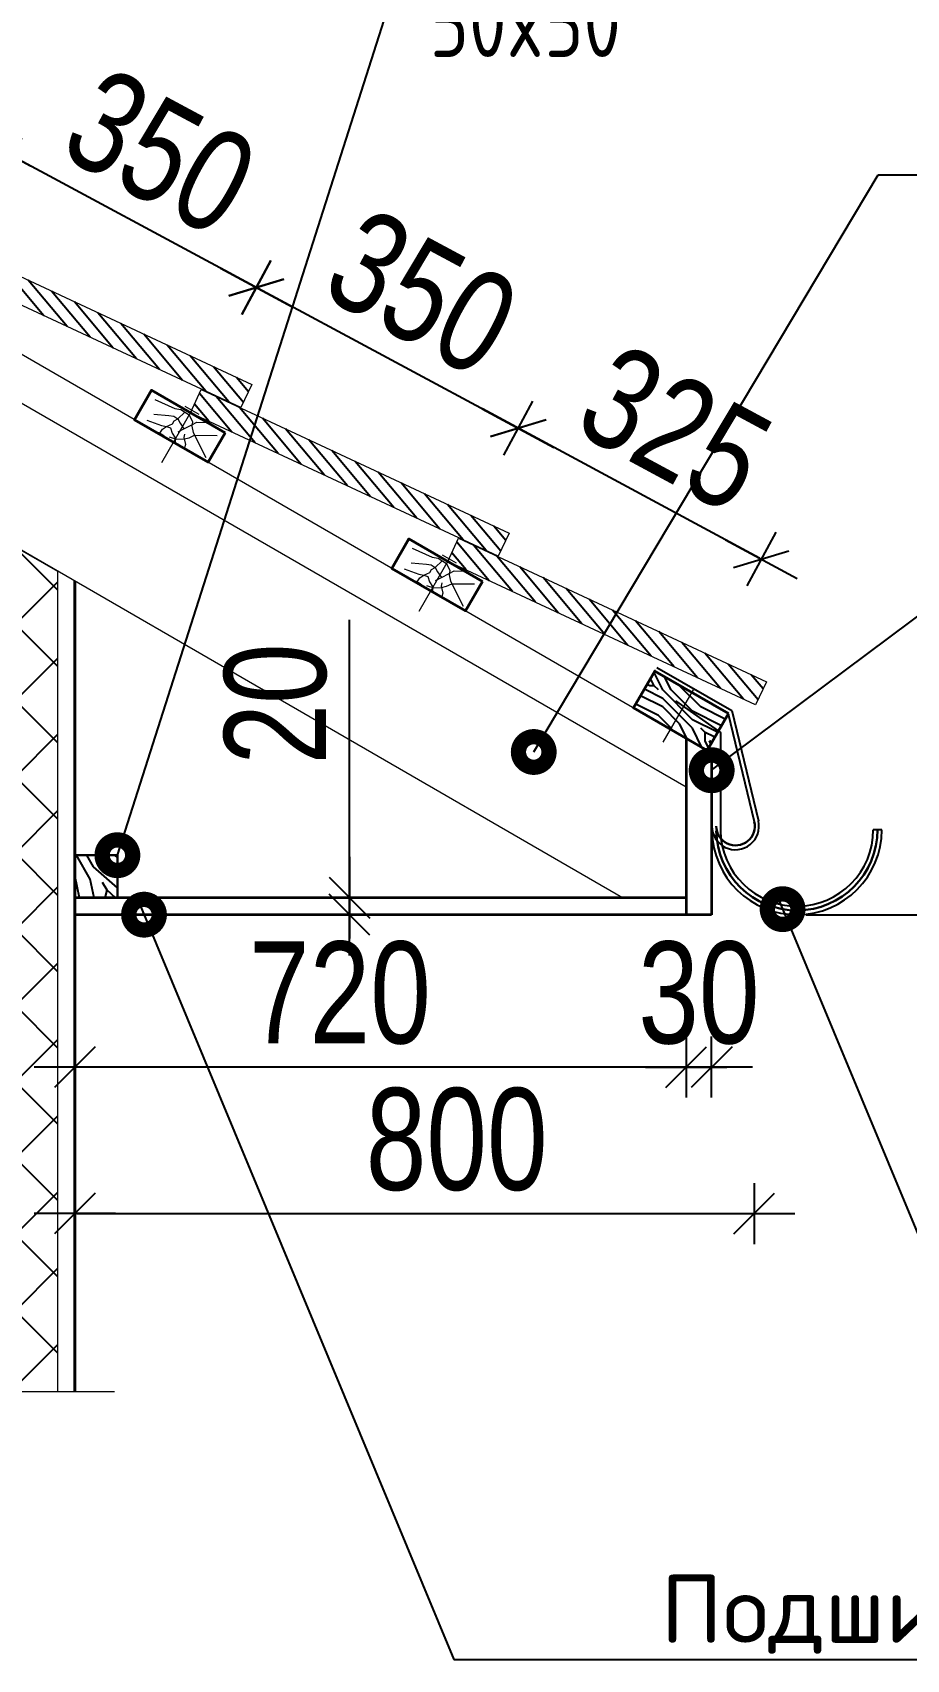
# Model space of a CAD drawing. Extents: x -12289450 to -10763036, y -7834513 to -6150123.
# Drawn here: x -10904839 to -10903810, y -7678127 to -7676211 of the extents above; entities that cross this region are included whole.
import ezdxf

# ---------------------------------------------------------------- set-up
doc = ezdxf.new("R2010")
doc.units = 0
doc.header["$LTSCALE"] = 25
doc.header["$PDMODE"] = 35
doc.layers.get('DefPoints').update_dxf_attribs({"color": 10, "lineweight": 30})
for name, color, linetype in [('004-ВСПЛИНИИ', 15, 'Continuous'), ('005-РАЗМЕРЫ', 252, 'Continuous'), ('008-ШТРИХОВКА', 252, 'Continuous'), ('Крыши', 7, 'Continuous'), ('Примечания', 7, 'Continuous')]:
    doc.layers.add(name, color=color, linetype=linetype)
for name, color, linetype, lineweight in [('RAZMER', 7, 'Continuous', 9), ('Перегор', 4, 'Continuous', 20), ('Стена', 7, 'Continuous', 5), ('СТЕНЫ', 5, 'Continuous', 40), ('ФУНДАМЕНТ', 5, 'Continuous', 30), ('Штрих', 9, 'Continuous', 13)]:
    doc.layers.add(name, color=color, linetype=linetype, lineweight=lineweight)
doc.styles.add('GOST 2.304', font='cs_gost2304.shx')
doc.styles.get("Standard").update_dxf_attribs({"font": 'arial.ttf'})
doc.styles.add('TXT0', font='txt', dxfattribs={"width": 0.8})
doc.dimstyles.new('Копия 3 РАЗМЕРЫ 3', dxfattribs={"dimscale": 30, "dimtxt": 4, "dimasz": 0.08, "dimexe": 0, "dimexo": 0, "dimgap": 0.9, "dimtad": 1, "dimdec": 0, "dimzin": 0, "dimdsep": 46, "dimtxsty": 'TXT0', "dimblk1": 'A8MITTA', "dimblk2": 'A8MITTA', "dimsah": 1, "dimcen": 0.3, "dimse1": 1, "dimse2": 1, "dimadec": 0, "dimazin": 0, "dimtp": 6, "dimtm": 6, "dimtfac": 1, "dimtdec": 0, "dimtofl": 0, "dimtmove": 0, "dimatfit": 3, "dimldrblk": 'A8MITTA', "dimfxl": 0, "dimtolj": 1, "dimtzin": 0, "dimarcsym": 0})

# ---------------------------------------------------------------- blocks, each defined once
blk = doc.blocks.new('A8MITTA', base_point=(3180, 3140))
for p, q in [((3180, 3155), (3180, 3125)), ((3170, 3130), (3190, 3150)), ((3160, 3140), (3200, 3140))]:
    blk.add_line(p, q)
blk = doc.blocks.new('*D1109')
at = {"layer": '005-РАЗМЕРЫ', "color": 0, "lineweight": -2, "ltscale": 4, "transparency": 16777216}
blk.add_line((-10904786.8, -7677601.8), (-10903991.6, -7677601.8), dxfattribs=at)
at = {"layer": 'DefPoints', "color": 0, "ltscale": 4, "transparency": 16777216}
for p in [(-10903989.2, -7677118.7), (-10904789.2, -7677401), (-10903989.2, -7677601.8)]:
    blk.add_point(p, dxfattribs=at)
at = {"layer": '005-РАЗМЕРЫ', "color": 0, "lineweight": -2, "ltscale": 4, "transparency": 16777216, "xscale": 2.4, "yscale": 2.4, "zscale": 2.4, "rotation": 180}
blk.add_blockref('A8MITTA', (-10904789.2, -7677601.8), dxfattribs=at)
at = {"layer": '005-РАЗМЕРЫ', "color": 0, "lineweight": -2, "ltscale": 4, "transparency": 16777216, "xscale": 2.4, "yscale": 2.4, "zscale": 2.4}
blk.add_blockref('A8MITTA', (-10903989.2, -7677601.8), dxfattribs=at)
at = {"layer": '005-РАЗМЕРЫ', "color": 0, "lineweight": 25, "ltscale": 4, "transparency": 16777216, "insert": (-10904339.5, -7677514.8), "char_height": 120, "attachment_point": 5, "style": 'TXT0'}
blk.add_mtext('\\A1;800', dxfattribs=at)
blk = doc.blocks.new('*D1110')
at = {"layer": '005-РАЗМЕРЫ', "color": 0, "lineweight": -2, "ltscale": 4, "transparency": 16777216}
blk.add_line((-10904786.8, -7677601.8), (-10903991.6, -7677601.8), dxfattribs=at)
at = {"layer": 'DefPoints', "color": 0, "ltscale": 4, "transparency": 16777216}
for p in [(-10903989.2, -7677118.7), (-10904789.2, -7677401), (-10903989.2, -7677601.8)]:
    blk.add_point(p, dxfattribs=at)
at = {"layer": '005-РАЗМЕРЫ', "color": 0, "lineweight": -2, "ltscale": 4, "transparency": 16777216, "xscale": 2.4, "yscale": 2.4, "zscale": 2.4, "rotation": 180}
blk.add_blockref('A8MITTA', (-10904789.2, -7677601.8), dxfattribs=at)
at = {"layer": '005-РАЗМЕРЫ', "color": 0, "lineweight": -2, "ltscale": 4, "transparency": 16777216, "xscale": 2.4, "yscale": 2.4, "zscale": 2.4}
blk.add_blockref('A8MITTA', (-10903989.2, -7677601.8), dxfattribs=at)
at = {"layer": '005-РАЗМЕРЫ', "color": 0, "lineweight": 25, "ltscale": 4, "transparency": 16777216, "insert": (-10904339.5, -7677514.8), "char_height": 120, "attachment_point": 5, "style": 'TXT0'}
blk.add_mtext('\\A1;800', dxfattribs=at)
blk = doc.blocks.new('*D1111')
at = {"layer": '005-РАЗМЕРЫ', "color": 0, "lineweight": -2, "ltscale": 4, "transparency": 16777216}
for p, q in [((-10904071.6, -7677429.3), (-10904074, -7677429.3)), ((-10904036.8, -7677429.3), (-10904034.4, -7677429.3))]:
    blk.add_line(p, q, dxfattribs=at)
at = {"layer": 'DefPoints', "color": 0, "ltscale": 4, "transparency": 16777216}
for p in [(-10904069.2, -7677249.9), (-10904039.2, -7677249.9), (-10904039.2, -7677429.3)]:
    blk.add_point(p, dxfattribs=at)
at = {"layer": '005-РАЗМЕРЫ', "color": 0, "lineweight": -2, "ltscale": 4, "transparency": 16777216, "xscale": 2.4, "yscale": 2.4, "zscale": 2.4}
blk.add_blockref('A8MITTA', (-10904069.2, -7677429.3), dxfattribs=at)
at = {"layer": '005-РАЗМЕРЫ', "color": 0, "lineweight": -2, "ltscale": 4, "transparency": 16777216, "xscale": 2.4, "yscale": 2.4, "zscale": 2.4, "rotation": 180}
blk.add_blockref('A8MITTA', (-10904039.2, -7677429.3), dxfattribs=at)
at = {"layer": '005-РАЗМЕРЫ', "color": 0, "ltscale": 4, "transparency": 16777216, "insert": (-10904054.2, -7677342.3), "char_height": 120, "attachment_point": 5, "style": 'TXT0'}
blk.add_mtext('\\A1;30', dxfattribs=at)
blk = doc.blocks.new('*D1112')
at = {"layer": '005-РАЗМЕРЫ', "color": 0, "lineweight": -2, "ltscale": 4, "transparency": 16777216}
blk.add_line((-10904071.6, -7677429.3), (-10904786.8, -7677429.3), dxfattribs=at)
at = {"layer": 'DefPoints', "color": 0, "ltscale": 4, "transparency": 16777216}
for p in [(-10904789.2, -7677249.9), (-10904069.2, -7677249.9), (-10904789.2, -7677429.3)]:
    blk.add_point(p, dxfattribs=at)
at = {"layer": '005-РАЗМЕРЫ', "color": 0, "lineweight": -2, "ltscale": 4, "transparency": 16777216, "xscale": 2.4, "yscale": 2.4, "zscale": 2.4, "rotation": 180}
blk.add_blockref('A8MITTA', (-10904789.2, -7677429.3), dxfattribs=at)
at = {"layer": '005-РАЗМЕРЫ', "color": 0, "lineweight": -2, "ltscale": 4, "transparency": 16777216, "xscale": 2.4, "yscale": 2.4, "zscale": 2.4}
blk.add_blockref('A8MITTA', (-10904069.2, -7677429.3), dxfattribs=at)
at = {"layer": '005-РАЗМЕРЫ', "color": 0, "ltscale": 4, "transparency": 16777216, "insert": (-10904477, -7677342.3), "char_height": 120, "attachment_point": 5, "style": 'TXT0'}
blk.add_mtext('\\A1;720', dxfattribs=at)
blk = doc.blocks.new('ytjtyj')
at = {"layer": 'Перегор', "linetype": 'Continuous'}
for p, q in [((-3.6, 13.4), (-21.6, 6.9)), ((-12.6, 10.2), (11.8, -56.9))]:
    blk.add_line(p, q, dxfattribs=at)
at = {"layer": 'Стена', "linetype": 'Continuous', "ltscale": 100}
blk.add_line((51.9, -12.5), (38.2, 25), dxfattribs=at)
blk.add_lwpolyline([(-55.8, -9.2), (-42.1, -46.8), (51.9, -12.5), (38.2, 25), (-55.8, -9.2)], close=True, dxfattribs=at)
at = {"layer": 'Штрих', "linetype": 'Continuous', "ltscale": 100}
for p, q in [((-10.2, 4.4), (-15.6, -3.3)), ((0.3, 8.6), (-10.2, 4.4)), ((2, -2.6), (-4.9, 6.5)), ((7.6, 8.6), (0.3, 8.6)), ((32.8, 15.1), (7.6, 8.6)), ((-20.7, -18.1), (-46.9, -13.8)), ((-18.6, -15.3), (-38.4, -41.9)), ((-20.7, -2.7), (-33.2, -0.9)), ((-15.6, -6.6), (-20.7, -2.7)), ((-15.1, -22.2), (-20.7, -18.1)), ((-15.6, -8.5), (-18.6, -15.3)), ((-15.6, -3.3), (-15.6, -8.5)), ((-7.2, -13), (-15.6, -6.6)), ((-9, -18.9), (-8.9, -23.1)), ((-1.7, -7.1), (-7.2, -13)), ((-1.2, -17.6), (-7.2, -13)), ((2, -2.6), (-1.7, -7.1)), ((7.1, -0.5), (2, -2.6)), ((5.7, -5.8), (2, -2.6)), ((7.2, -9.7), (5.7, -5.8)), ((8.7, -14.8), (5.7, -20.6)), ((12.9, -0.7), (7.1, -0.5)), ((13.7, -13.8), (7.2, -9.7)), ((13.7, -13.8), (8.7, -14.8)), ((30.7, -2.1), (12.9, -0.7)), ((17.6, -17.7), (13.7, -13.8)), ((19.4, -13.8), (13.7, -13.8)), ((20.1, -23), (17.6, -17.7)), ((37.5, -10.5), (19.4, -13.8)), ((-9.5, -24.4), (-15.1, -22.2)), ((-8.9, -23.1), (-12.3, -30.7)), ((-12.3, -30.7), (-11.7, -34.8)), ((-0.7, -26.6), (-9.5, -24.4)), ((8.3, -25.3), (-0.7, -26.6)), ((1.3, -25.2), (0.1, -30.6)), ((5.7, -20.6), (1.3, -25.2)), ((17.5, -23.8), (14, -25.5)), ((21.4, -22.6), (17.5, -23.8))]:
    blk.add_line(p, q, dxfattribs=at)
blk = doc.blocks.new('*D1065')
at = {"layer": '005-РАЗМЕРЫ', "color": 0, "lineweight": -2, "ltscale": 4, "transparency": 16777216}
blk.add_line((-10903982.9, -7676830.2), (-10904264.7, -7676678.3), dxfattribs=at)
at = {"layer": 'DefPoints', "color": 0, "ltscale": 4, "transparency": 16777216}
for p in [(-10904266.8, -7676677.1), (-10904359.8, -7676849.5), (-10904073.7, -7677003.7)]:
    blk.add_point(p, dxfattribs=at)
at = {"layer": '005-РАЗМЕРЫ', "color": 0, "lineweight": -2, "ltscale": 4, "transparency": 16777216, "xscale": 2.4, "yscale": 2.4, "zscale": 2.4}
for p, rotation in [((-10904266.8, -7676677.1), 151.6750030159999), ((-10903980.8, -7676831.3), 331.6750030159999)]:
    blk.add_blockref('A8MITTA', p, dxfattribs=dict(at, rotation=rotation))
at = {"layer": '005-РАЗМЕРЫ', "color": 0, "lineweight": 25, "ltscale": 4, "transparency": 16777216, "insert": (-10904082.4, -7676677.7), "char_height": 120, "attachment_point": 5, "rotation": 331.675, "style": 'TXT0'}
blk.add_mtext('\\A1;325', dxfattribs=at)
blk = doc.blocks.new('*D1066')
at = {"layer": '005-РАЗМЕРЫ', "color": 0, "lineweight": -2, "ltscale": 4, "transparency": 16777216}
blk.add_line((-10904269.3, -7676676.1), (-10904573.3, -7676512.8), dxfattribs=at)
at = {"layer": 'DefPoints', "color": 0, "ltscale": 4, "transparency": 16777216}
for p in [(-10904575.4, -7676511.7), (-10904662.9, -7676674.5), (-10904359.8, -7676849.5)]:
    blk.add_point(p, dxfattribs=at)
at = {"layer": '005-РАЗМЕРЫ', "color": 0, "lineweight": -2, "ltscale": 4, "transparency": 16777216, "xscale": 2.4, "yscale": 2.4, "zscale": 2.4}
for p, rotation in [((-10904575.4, -7676511.7), 151.7584222116206), ((-10904267.2, -7676677.2), 331.7584222116206)]:
    blk.add_blockref('A8MITTA', p, dxfattribs=dict(at, rotation=rotation))
at = {"layer": '005-РАЗМЕРЫ', "color": 0, "ltscale": 4, "transparency": 16777216, "insert": (-10904380.1, -7676517.8), "char_height": 120, "attachment_point": 5, "rotation": 331.7584, "style": 'TXT0'}
blk.add_mtext('\\A1;350', dxfattribs=at)
blk = doc.blocks.new('*D1067')
at = {"layer": '005-РАЗМЕРЫ', "color": 0, "lineweight": -2, "ltscale": 4, "transparency": 16777216}
blk.add_line((-10904577.5, -7676510.5), (-10904881.5, -7676347.3), dxfattribs=at)
at = {"layer": 'DefPoints', "color": 0, "ltscale": 4, "transparency": 16777216}
for p in [(-10904883.6, -7676346.1), (-10904966, -7676499.5), (-10904662.9, -7676674.5)]:
    blk.add_point(p, dxfattribs=at)
at = {"layer": '005-РАЗМЕРЫ', "color": 0, "lineweight": -2, "ltscale": 4, "transparency": 16777216, "xscale": 2.4, "yscale": 2.4, "zscale": 2.4}
for p, rotation in [((-10904883.6, -7676346.1), 151.7584222116206), ((-10904575.4, -7676511.7), 331.7584222116206)]:
    blk.add_blockref('A8MITTA', p, dxfattribs=dict(at, rotation=rotation))
at = {"layer": '005-РАЗМЕРЫ', "color": 0, "ltscale": 4, "transparency": 16777216, "insert": (-10904688.3, -7676352.3), "char_height": 120, "attachment_point": 5, "rotation": 331.7584, "style": 'TXT0'}
blk.add_mtext('\\A1;350', dxfattribs=at)
blk = doc.blocks.new('*D1113')
at = {"layer": '005-РАЗМЕРЫ', "color": 0, "lineweight": -2, "ltscale": 4, "transparency": 16777216}
for p, q in [((-10904465.6, -7677227.5), (-10904465.6, -7676902.9)), ((-10904465.6, -7677252.3), (-10904465.6, -7677254.7))]:
    blk.add_line(p, q, dxfattribs=at)
at = {"layer": 'DefPoints', "color": 0, "ltscale": 4, "transparency": 16777216}
for p in [(-10904465.6, -7677229.9), (-10904458.4, -7677229.9), (-10904458.4, -7677249.9)]:
    blk.add_point(p, dxfattribs=at)
at = {"layer": '005-РАЗМЕРЫ', "color": 0, "lineweight": -2, "ltscale": 4, "transparency": 16777216, "xscale": 2.4, "yscale": 2.4, "zscale": 2.4}
for p, rotation in [((-10904465.6, -7677229.9), 270), ((-10904465.6, -7677249.9), 90)]:
    blk.add_blockref('A8MITTA', p, dxfattribs=dict(at, rotation=rotation))
at = {"layer": '005-РАЗМЕРЫ', "color": 0, "lineweight": 25, "ltscale": 4, "transparency": 16777216, "insert": (-10904552.6, -7677001.9), "char_height": 120, "attachment_point": 5, "rotation": 90, "style": 'TXT0'}
blk.add_mtext('\\A1;20', dxfattribs=at)

msp = doc.modelspace()

# ---------------------------------------------------------------- hatches: boundary and pattern name
at = {"layer": '008-ШТРИХОВКА'}
h = msp.add_hatch(dxfattribs=at)
h.set_pattern_fill('ANSI31', color=251, scale=4, angle=5, style=0)
h.set_pattern_definition([(130, (-22662446.784, -662670.611), (9.728764428, 8.163402643), [])])
h.paths.add_polyline_path([(-10904953.5, -7676485.2), (-10904952, -7676482.5), (-10904954.7, -7676480.9), (-10904943.4, -7676456.8), (-10904580.9, -7676625.9), (-10904593.6, -7676653)])
h = msp.add_hatch(dxfattribs=at)
h.set_pattern_fill('ANSI31', color=251, scale=4, angle=5, style=0)
h.set_pattern_definition([(130, (-22662143.675, -662845.611), (9.728764428, 8.163402643), [])])
h.paths.add_polyline_path([(-10904650.4, -7676660.2), (-10904648.9, -7676657.5), (-10904651.6, -7676655.9), (-10904640.3, -7676631.8), (-10904277.8, -7676800.9), (-10904290.5, -7676828)])
at = {"layer": '008-ШТРИХОВКА', "ltscale": 4}
h = msp.add_hatch(dxfattribs=at)
h.set_pattern_fill('ANSI37', color=256, scale=20, style=0)
h.set_pattern_definition([(45, (-10904859.19, -7680589.875), (-44.9013, 44.9013), []), (135, (-10904859.19, -7680589.875), (-44.9013, -44.9013), [])])
h.paths.add_polyline_path([(-10904859.1, -7677811.4), (-10904809.2, -7677811.4), (-10904809.2, -7676846), (-10904859.2, -7676817.1), (-10904859.2, -7677049.9)])
at = {"layer": '008-ШТРИХОВКА'}
h = msp.add_hatch(dxfattribs=at)
h.set_pattern_fill('ANSI31', color=251, scale=4, angle=5, style=0)
h.set_pattern_definition([(130, (-22661840.566, -663020.611), (9.728764428, 8.163402643), [])])
h.paths.add_polyline_path([(-10904347.3, -7676835.2), (-10904345.8, -7676832.5), (-10904348.5, -7676830.9), (-10904337.2, -7676806.8), (-10903974.7, -7676975.9), (-10903987.4, -7677003)])
h = msp.add_hatch(dxfattribs=at)
h.set_pattern_fill('WOODFACE', color=251, scale=100, style=0, pattern_type=2)
h.set_pattern_definition([(180, (-23403406.95, -908580.44), (-100, 100), [5, -95]), (90, (-23403446.95, -908545.44), (100, 100), [10, -90]), (135, (-23403426.945, -908555.44), (5e-15, 100), [7.07, -21.21, 7.07, -14.14, 49.5, -42.43135623]), (135, (-23403401.945, -908585.44), (5e-15, 100), [7.071, -14.142, 7.071, -113.1373562]), (135, (-23403436.945, -908575.44), (5e-15, 100), [7.071, -134.3503562]), (135, (-23403446.945, -908580.44), (5e-15, 100), [7.071, -134.3503562]), (135, (-23403431.945, -908570.44), (5e-15, 100), [7.071, -134.3503562]), (135, (-23403426.945, -908565.44), (5e-15, 100), [14.142, -127.2793562]), (135, (-23403451.945, -908490.44), (5e-15, 100), [14.142, -127.2793562]), (135, (-23403416.945, -908560.44), (5e-15, 100), [28.284, -113.1373562]), (135, (-23403411.945, -908555.44), (5e-15, 100), [28.284, -113.1373562]), (135, (-23403476.945, -908525.44), (5e-15, 100), [28.284, -113.1373562]), (135, (-23403406.945, -908545.44), (5e-15, 100), [21.2132, -120.2081562]), (135, (-23403386.945, -908530.44), (5e-15, 100), [21.2132, -120.2081562]), (135, (-23403396.945, -908540.44), (5e-15, 100), [21.2132, -120.2081562]), (135, (-23403461.945, -908510.44), (5e-15, 100), [35.35534, -106.0660162]), (135, (-23403451.945, -908505.44), (5e-15, 100), [35.35534, -106.0660162]), (135, (-23403461.945, -908530.44), (5e-15, 100), [49.4974746, -91.9238815]), (153.4349488, (-23403416.945, -908570.44), (-100, 4e-08), [11.180339, -212.426458]), (153.4349488, (-23403436.945, -908540.44), (-100, 4e-08), [11.180339, -212.426458]), (153.4349488, (-23403431.945, -908550.44), (-100, 4e-08), [11.180339, -212.426458]), (153.4349488, (-23403411.945, -908580.44), (-100, 4e-08), [22.36068, -201.2461177]), (153.4349488, (-23403431.945, -908535.44), (-100, 4e-08), [33.5410196, -190.0657781]), (153.4349488, (-23403421.945, -908530.44), (-100, 4e-08), [44.7213595, -178.8854382]), (153.4349488, (-23403411.945, -908525.44), (-100, 4e-08), [44.7213595, -178.8854382]), (153.4349488, (-23403396.945, -908495.44), (-100, 4e-08), [44.7213595, -178.8854382]), (153.4349488, (-23403396.945, -908505.44), (-100, 4e-08), [55.9017, -167.7050977]), (153.4349488, (-23403401.945, -908515.44), (-100, 4e-08), [55.9017, -167.7050977]), (116.56505118, (-23403436.945, -908555.44), (-5e-09, 100), [11.180339, -212.426458]), (116.56505118, (-23403421.945, -908565.44), (-5e-09, 100), [11.180339, -212.426458]), (116.56505118, (-23403406.945, -908580.44), (-5e-09, 100), [22.36068, -201.2461177]), (116.56505118, (-23403436.945, -908565.44), (-5e-09, 100), [22.36068, -201.2461177]), (116.56505118, (-23403396.945, -908585.44), (-5e-09, 100), [33.5410196, -190.0657781]), (116.56505118, (-23403386.945, -908585.44), (-5e-09, 100), [44.7213595, -178.8854382]), (116.56505118, (-23403476.945, -908580.44), (-5e-09, 100), [44.7213595, -178.8854382]), (116.56505118, (-23403441.945, -908570.44), (-5e-09, 100), [44.7213595, -178.8854382]), (116.56505118, (-23403461.945, -908580.44), (-5e-09, 100), [55.9017, -167.7050977]), (116.56505118, (-23403451.945, -908575.44), (-5e-09, 100), [55.9017, -167.7050977])])
h.paths.add_polyline_path([(-10904106.1, -7676963.2), (-10904131.1, -7677006.5), (-10904044.5, -7677056.5), (-10904019.5, -7677013.2)])
h = msp.add_hatch(dxfattribs=at)
h.set_pattern_fill('WOODFACE', color=251, scale=150, angle=15, style=0, pattern_type=2)
h.set_pattern_definition([(165, (-24555359.75, -8484871.18), (-106.0660172, 183.7117307), [7.5, -142.5]), (75, (-24555404.12, -8484804.94), (183.7117307, 106.0660172), [15, -135]), (120, (-24555379.02, -8484827.2), (38.8228568, 144.88887395), [10.605, -31.815, 10.605, -21.21, 74.25, -63.64703434]), (120, (-24555354.45, -8484880.37), (38.8228568, 144.88887395), [10.6065, -21.213, 10.6065, -169.7060343]), (120, (-24555401.28, -8484852.29), (38.8228568, 144.88887395), [10.6065, -201.5255343]), (120, (-24555417.71, -8484855.65), (38.8228568, 144.88887395), [10.6065, -201.5255343]), (120, (-24555392.09, -8484846.99), (38.8228568, 144.88887395), [10.6065, -201.5255343]), (120, (-24555382.9, -8484841.68), (38.8228568, 144.88887395), [21.213, -190.9190343]), (120, (-24555390.01, -8484723.31), (38.8228568, 144.88887395), [21.213, -190.9190343]), (120, (-24555366.47, -8484838.32), (38.8228568, 144.88887395), [42.426, -169.7060343]), (120, (-24555357.29, -8484833.02), (38.8228568, 144.88887395), [42.426, -169.7060343]), (120, (-24555439.82, -8484764.32), (38.8228568, 144.88887395), [42.426, -169.7060343]), (120, (-24555346.16, -8484820.47), (38.8228568, 144.88887395), [31.8198, -180.3122343]), (120, (-24555311.36, -8484806.5), (38.8228568, 144.88887395), [31.8198, -180.3122343]), (120, (-24555329.73, -8484817.11), (38.8228568, 144.88887395), [31.8198, -180.3122343]), (120, (-24555412.26, -8484748.41), (38.8228568, 144.88887395), [53.03301, -159.0990243]), (120, (-24555395.83, -8484745.05), (38.8228568, 144.88887395), [53.03301, -159.0990243]), (120, (-24555420.03, -8484777.39), (38.8228568, 144.88887395), [74.2462119, -137.8858222]), (138.4349488, (-24555370.357, -8484852.81), (-144.88887393, 38.82285682), [16.7705085, -318.639687]), (138.4349488, (-24555387.69, -8484801.58), (-144.88887393, 38.82285682), [16.7705085, -318.639687]), (138.4349488, (-24555384.325, -8484818.01), (-144.88887393, 38.82285682), [16.7705085, -318.639687]), (138.4349488, (-24555366.994, -8484869.24), (-144.88887393, 38.82285682), [33.54102, -301.8691765]), (138.4349488, (-24555378.5, -8484796.28), (-144.88887393, 38.82285682), [50.3115294, -285.0986671]), (138.4349488, (-24555362.07, -8484792.915), (-144.88887393, 38.82285682), [67.0820392, -268.3281573]), (138.4349488, (-24555345.64, -8484789.55), (-144.88887393, 38.82285682), [67.0820392, -268.3281573]), (138.4349488, (-24555312.26, -8484751.91), (-144.88887393, 38.82285682), [67.0820392, -268.3281573]), (138.4349488, (-24555316.144, -8484766.4), (-144.88887393, 38.82285682), [83.85255, -251.5576465]), (138.4349488, (-24555327.27, -8484778.946), (-144.88887393, 38.82285682), [83.85255, -251.5576465]), (101.5650512, (-24555393.51, -8484823.313), (38.82285676, 144.88887395), [16.7705085, -318.639687]), (101.5650512, (-24555375.66, -8484843.626), (38.82285676, 144.88887395), [16.7705085, -318.639687]), (101.5650512, (-24555359.75, -8484871.18), (38.82285676, 144.88887395), [33.54102, -301.8691765]), (101.5650512, (-24555397.39, -8484837.8), (38.82285676, 144.88887395), [33.54102, -301.8691765]), (101.5650512, (-24555347.2, -8484882.31), (38.82285676, 144.88887395), [50.3115294, -285.0986671]), (101.5650512, (-24555332.71, -8484886.19), (38.82285676, 144.88887395), [67.0820392, -268.3281573]), (101.5650512, (-24555461.17, -8484844.007), (38.82285676, 144.88887395), [67.0820392, -268.3281573]), (101.5650512, (-24555406.58, -8484843.106), (38.82285676, 144.88887395), [67.0820392, -268.3281573]), (101.5650512, (-24555439.44, -8484849.83), (38.82285676, 144.88887395), [83.85255, -251.5576465]), (101.5650512, (-24555423.01, -8484846.47), (38.82285676, 144.88887395), [83.85255, -251.5576465])])
h.paths.add_polyline_path([(-10904789.1, -7677179.9), (-10904739.1, -7677179.9), (-10904739.1, -7677229.9), (-10904789.1, -7677229.9)])

# ---------------------------------------------------------------- linework, layer by layer
at = {"lineweight": 25, "ltscale": 20}
for p, q in [((-10904739.1, -7677179.9), (-10904405.5, -7676136.3)), ((-10904248.8, -7677058.4), (-10903842.9, -7676378.8)), ((-10903842.9, -7676378.8), (-10903340.9, -7676378.8)), ((-10904039.2, -7677079.9), (-10903778, -7676884.9)), ((-10904711.9, -7677240), (-10904343, -7678126.6)), ((-10903959.7, -7677233.5), (-10903723.5, -7677801.3)), ((-10904343, -7678126.6), (-10903254, -7678126.6))]:
    msp.add_line(p, q, dxfattribs=at)
at = {"lineweight": 25, "ltscale": 20, "const_width": 36}
for points in [[(-10904239.8, -7677059.2, 1), (-10904257.7, -7677057.6, 1)], [(-10904030.2, -7677080.7, 1), (-10904048.2, -7677079.1, 1)], [(-10904730.1, -7677179.9, 1), (-10904748.1, -7677179.9, 1)], [(-10904698.8, -7677250.7, 1), (-10904716.7, -7677249.1, 1)], [(-10903946.7, -7677244.2, 1), (-10903964.6, -7677242.6, 1)]]:
    msp.add_lwpolyline(points, format="xyb", close=True, dxfattribs=at)
at = {"layer": '004-ВСПЛИНИИ', "color": 0, "lineweight": 0}
msp.add_lwpolyline([(-10916227.6, -7677811.4), (-10913331, -7677811.4), (-10913274.8, -7677892.8), (-10913213.3, -7677712.4), (-10913155.3, -7677811.4), (-10904742.6, -7677811.4)], dxfattribs=at)
at = {"layer": '005-РАЗМЕРЫ', "color": 251, "lineweight": 30}
msp.add_line((-10904106.1, -7676963.2), (-10904019.5, -7677013.2), dxfattribs=at)
at = {"layer": '005-РАЗМЕРЫ', "color": 251, "lineweight": 25}
for p, q in [((-10904106.1, -7676963.2), (-10904019.5, -7677013.2)), ((-10904103.6, -7676958.9), (-10904015.6, -7677009.7)), ((-10904015.6, -7677009.7), (-10903984.2, -7677139.6)), ((-10904019.8, -7677013.6), (-10903989.1, -7677140.4))]:
    msp.add_line(p, q, dxfattribs=at)
msp.add_lwpolyline([(-10904081.9, -7676998.2), (-10904028.8, -7677035.3), (-10904028.8, -7677151.1, 0.993346), (-10903848.8, -7677149.9, 0.993346)], format="xyb", dxfattribs=at)
at = {"layer": '005-РАЗМЕРЫ', "color": 251}
msp.add_lwpolyline([(-10903838.8, -7677149.9), (-10903848.8, -7677149.9), (-10903848.8, -7677149.9)], dxfattribs=at)
at = {"layer": '005-РАЗМЕРЫ', "color": 251, "lineweight": 25}
for centre, radius, start, end in [((-10904011.1, -7677145.7), 27.7, 180.004, 12.8511), ((-10904011.1, -7677145.7), 22.7, 180.004, 13.1999), ((-10903938.8, -7677149.9), 100, 180.7239, 359.9977), ((-10903938.8, -7677149.9), 95, 180.7426, 359.9977)]:
    msp.add_arc(centre, radius, start, end, dxfattribs=at)
at = {"layer": '005-РАЗМЕРЫ', "color": 251, "lineweight": 30}
for centre, radius, start, end in [((-10904011.1, -7677145.7), 22.7, 180.004, 13.6259), ((-10903938.8, -7677149.9), 95, 180.7426, 359.9977)]:
    msp.add_arc(centre, radius, start, end, dxfattribs=at)
at = {"layer": 'RAZMER', "ltscale": 4}
for p, q in [((-10904039.2, -7677059.6), (-10909889.2, -7673682.1)), ((-10904069.2, -7677100), (-10908340.3, -7674634.1)), ((-10904144.2, -7677229.9), (-10905589.2, -7676395.6))]:
    msp.add_line(p, q, dxfattribs=at)
at = {"layer": 'Крыши', "lineweight": 35, "ltscale": 3}
for p, q in [((-10904069.2, -7677042.3), (-10904069.2, -7677249.9)), ((-10904039.2, -7677059.6), (-10904039.2, -7677249.9)), ((-10904069.2, -7677229.9), (-10904789.2, -7677229.9)), ((-10904039.2, -7677249.9), (-10904789.2, -7677249.9))]:
    msp.add_line(p, q, dxfattribs=at)
at = {"layer": 'Перегор', "linetype": 'Continuous'}
msp.add_line((-10904061.1, -7676985.3), (-10904096.8, -7677047), dxfattribs=at)
at = {"layer": 'Перегор', "linetype": 'Continuous', "ltscale": 100}
for points in [[(-10904580.9, -7676625.9), (-10904593.6, -7676653), (-10904956.1, -7676484), (-10904943.4, -7676456.8)], [(-10904277.8, -7676800.9), (-10904290.5, -7676828), (-10904653, -7676659), (-10904640.3, -7676631.8)], [(-10903974.7, -7676975.9), (-10903987.4, -7677003), (-10904349.9, -7676834), (-10904337.2, -7676806.8)]]:
    msp.add_lwpolyline(points, close=True, dxfattribs=at)
at = {"layer": 'Примечания', "linetype": 'Continuous', "lineweight": 25, "ltscale": 40}
msp.add_line((-10903928, -7677249.9), (-10903435.9, -7677249.9), dxfattribs=at)
at = {"layer": 'СТЕНЫ', "color": 2}
for points in [[(-10904612.2, -7676682.6), (-10904632.2, -7676717.2), (-10904718.8, -7676667.2), (-10904698.8, -7676632.6), (-10904612.2, -7676682.6)], [(-10904309.1, -7676857.6), (-10904329.1, -7676892.2), (-10904415.7, -7676842.2), (-10904395.7, -7676807.6), (-10904309.1, -7676857.6)], [(-10904019.5, -7677013.2), (-10904044.5, -7677056.5), (-10904131.1, -7677006.5), (-10904106.1, -7676963.2)]]:
    msp.add_lwpolyline(points, close=True, dxfattribs=at)
at = {"layer": 'СТЕНЫ', "lineweight": 15, "ltscale": 3}
for points in [[(-10904809.2, -7677519.9), (-10904809.2, -7676846), (-10904859.2, -7676817.1), (-10904859.1, -7677811.4)], [(-10904809.2, -7677811.4), (-10904809.2, -7677519.9)]]:
    msp.add_lwpolyline(points, dxfattribs=at)
at = {"layer": 'СТЕНЫ', "ltscale": 3}
for points in [[(-10904789.2, -7676857.5), (-10904789.2, -7677519.9)], [(-10904789.2, -7677519.9), (-10904789.2, -7677811.4)]]:
    msp.add_lwpolyline(points, dxfattribs=at)
at = {"layer": 'СТЕНЫ'}
msp.add_lwpolyline([(-10904019.5, -7677013.2), (-10904106.1, -7676963.2)], dxfattribs=at)
at = {"layer": 'ФУНДАМЕНТ', "color": 2, "linetype": 'Continuous', "ltscale": 75}
msp.add_lwpolyline([(-10904739.1, -7677179.9), (-10904789.1, -7677179.9), (-10904789.1, -7677229.9), (-10904739.1, -7677229.9), (-10904739.1, -7677179.9)], close=True, dxfattribs=at)

# ---------------------------------------------------------------- block references
at = {"layer": '005-РАЗМЕРЫ', "color": 251, "xscale": -1, "rotation": 349.9999999794174}
for p in [(-10904665.5, -7676663.9), (-10904362.4, -7676838.9)]:
    msp.add_blockref('ytjtyj', p, dxfattribs=at)

# ---------------------------------------------------------------- texts
at = {"lineweight": 25, "ltscale": 20, "style": 'GOST 2.304'}
msp.add_text('50x50', height=80, dxfattribs=at).set_placement((-10904371.9, -7676240.2))
at = {"layer": 'Примечания', "color": 7, "insert": (-10903277.3, -7678073.5), "char_height": 80, "attachment_point": 6}
msp.add_mtext('\\A1;{\\Fsimplex|c204;Подшивка свеса}', dxfattribs=at)

# ---------------------------------------------------------------- dimensions: what is measured, and where the dimension line sits
at = {"layer": '005-РАЗМЕРЫ', "ltscale": 4}
for base, p1, p2, picture, middle in [((-10904883.6, -7676346.1), (-10904662.9, -7676674.5), (-10904966, -7676499.5), '*D1067', (-10904688.3, -7676352.3)), ((-10904575.4, -7676511.7), (-10904359.8, -7676849.5), (-10904662.9, -7676674.5), '*D1066', (-10904380.1, -7676517.8))]:
    dim = msp.add_linear_dim(base=base, p1=p1, p2=p2, angle=331.7584, dimstyle='Копия 3 РАЗМЕРЫ 3', dxfattribs=at)
    dim.commit()
    dim.dimension.update_dxf_attribs({"geometry": picture, "text_midpoint": middle})
at = {"layer": '005-РАЗМЕРЫ', "lineweight": 25, "ltscale": 4}
for base, p1, p2, angle, picture, middle, dimtype in [((-10904266.8, -7676677.1), (-10904073.7, -7677003.7), (-10904359.8, -7676849.5), 151.675, '*D1065', (-10904123.7, -7676754.3), 161), ((-10904465.6, -7677229.9), (-10904458.4, -7677249.9), (-10904458.4, -7677229.9), 90, '*D1113', (-10904465.6, -7677001.9), 160)]:
    dim = msp.add_linear_dim(base=base, p1=p1, p2=p2, angle=angle, dimstyle='Копия 3 РАЗМЕРЫ 3', dxfattribs=at)
    dim.commit()
    dim.dimension.update_dxf_attribs({"geometry": picture, "text_midpoint": middle, "dimtype": dimtype})
for picture in ['*D1109', '*D1110']:
    dim = msp.add_linear_dim(base=(-10903989.2, -7677601.8), p1=(-10904789.2, -7677401), p2=(-10903989.2, -7677118.7), dimstyle='Копия 3 РАЗМЕРЫ 3', dxfattribs=at)
    dim.commit()
    dim.dimension.update_dxf_attribs({"geometry": picture, "text_midpoint": (-10904339.5, -7677601.8), "dimtype": 160})
at = {"layer": '005-РАЗМЕРЫ', "ltscale": 4}
for base, p2, picture, middle in [((-10904789.2, -7677429.3), (-10904789.2, -7677249.9), '*D1112', (-10904477, -7677429.3)), ((-10904039.2, -7677429.3), (-10904039.2, -7677249.9), '*D1111', (-10904054.2, -7677429.3))]:
    dim = msp.add_linear_dim(base=base, p1=(-10904069.2, -7677249.9), p2=p2, dimstyle='Копия 3 РАЗМЕРЫ 3', dxfattribs=at)
    dim.commit()
    dim.dimension.update_dxf_attribs({"geometry": picture, "text_midpoint": middle, "dimtype": 160})

doc.saveas('drawing.dxf')
